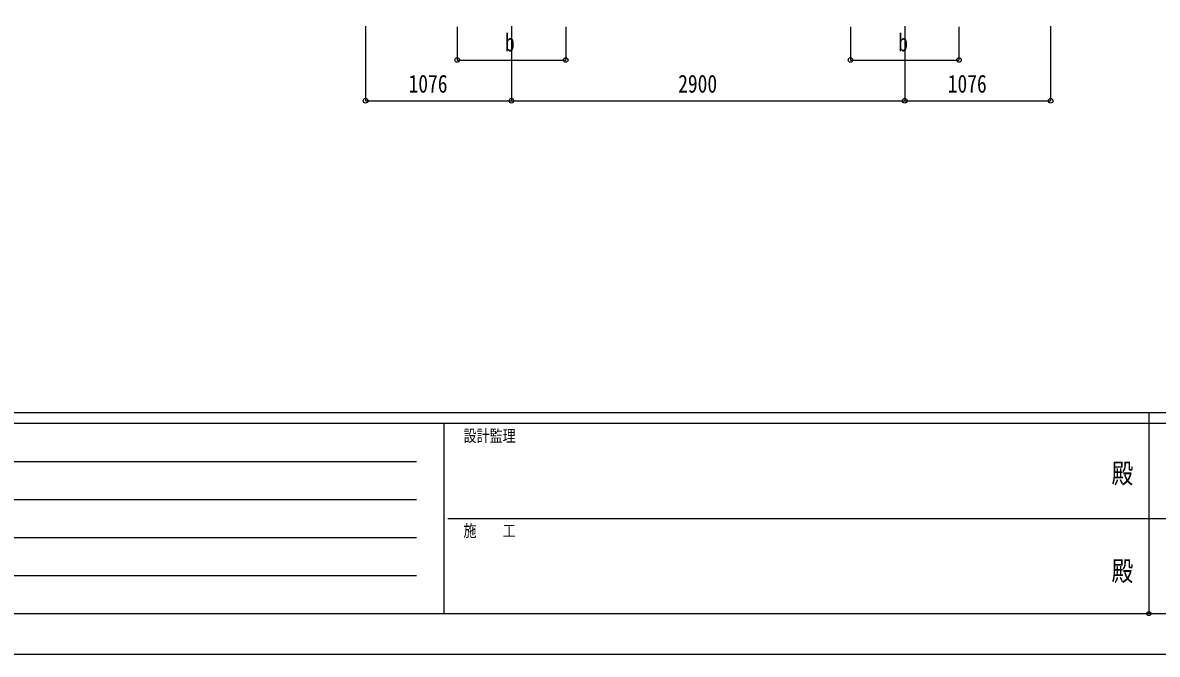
# Model space of a CAD drawing. Units: millimetres, scale not verified. Extents: x -16820 to 16820, y -11880 to 11880.
# Drawn here: x -8324 to 43, y -11880 to -7225 of the extents above; entities that cross this region are included whole.
import ezdxf
from ezdxf.enums import TextEntityAlignment as Align

# ---------------------------------------------------------------- set-up
doc = ezdxf.new("R2010")
doc.units = ezdxf.units.MM
doc.header["$LTSCALE"] = 60
doc.header["$PDMODE"] = 32
doc.header["$PDSIZE"] = 30
doc.layers.add('0-6_YKK_D', color=6, linetype='Continuous')
doc.layers.add('0-7_YKK_ZWAK', color=7, linetype='Continuous')
doc.styles.add('ＭＳ ゴシック', font='')
doc.styles.get('ＭＳ ゴシック').set_extended_font_data('MS Gothic')

msp = doc.modelspace()

# ---------------------------------------------------------------- linework, layer by layer
at = {"layer": '0-6_YKK_D'}
for p, q in [((-5795.92, -7250), (-5795.92, -7801)), ((-5119.92, -7255.68), (-5119.92, -7501)), ((-4719.92, -7250), (-4719.92, -7801)), ((-4719.92, -7250), (-4719.92, -7801)), ((-4319.92, -7255.68), (-4319.92, -7501)), ((-2219.92, -7255.68), (-2219.92, -7501)), ((-1819.92, -7250), (-1819.92, -7801)), ((-1819.92, -7250), (-1819.92, -7801)), ((-1419.92, -7255.68), (-1419.92, -7501)), ((-743.92, -7250), (-743.92, -7801)), ((-5119.92, -7500), (-4319.92, -7500)), ((-2219.92, -7500), (-1419.92, -7500)), ((-5795.92, -7800), (-4719.92, -7800)), ((-4719.92, -7800), (-1819.92, -7800)), ((-1819.92, -7800), (-743.92, -7800))]:
    msp.add_line(p, q, dxfattribs=at)
for centre in [(-5119.92, -7500), (-4319.92, -7500), (-2219.92, -7500), (-1419.92, -7500), (-5795.92, -7800), (-4719.92, -7800), (-4719.92, -7800), (-1819.92, -7800), (-1819.92, -7800), (-743.92, -7800)]:
    msp.add_circle(centre, 17, dxfattribs=at)
at = {"layer": '0-7_YKK_ZWAK'}
for p, q in [((15580.08, -10100), (-15619.92, -10100)), ((-19.92, -10100), (-19.92, -11580)), ((-5219.92, -10180), (-15619.92, -10180)), ((-5219.92, -10180), (-5219.92, -11580)), ((-19.92, -10180), (-5219.92, -10180)), ((5180.08, -10180), (-19.92, -10180)), ((-15449.92, -10460), (-5419.92, -10460)), ((-15449.92, -10740), (-5419.92, -10740)), ((-5189.92, -10880), (-19.92, -10880)), ((-19.92, -10880), (5180.08, -10880)), ((-15449.92, -11020), (-5419.92, -11020)), ((-15449.92, -11300), (-5419.92, -11300)), ((-15619.92, -11580), (-5219.92, -11580)), ((-5219.92, -11580), (-19.92, -11580)), ((-19.92, -11580), (5180.08, -11580))]:
    msp.add_line(p, q, dxfattribs=at)
msp.add_lwpolyline([(-16820, -11880), (16820, -11880), (16820, 11880), (-16820, 11880)], close=True, dxfattribs=at)
msp.add_point((-19.92, -11580), dxfattribs=at)

# ---------------------------------------------------------------- texts
at = {"layer": '0-6_YKK_D', "style": 'ＭＳ ゴシック', "width": 0.8}
for s, p in [('b', (-4767.92, -7476)), ('b', (-1867.92, -7476)), ('1076', (-5478.72, -7780)), ('2900', (-3490.72, -7780)), ('1076', (-1502.72, -7780))]:
    msp.add_text(s, height=132, dxfattribs=at).set_placement(p, align=Align.BOTTOM_LEFT)
at = {"layer": '0-7_YKK_ZWAK', "style": 'ＭＳ ゴシック', "width": 0.8}
for s, height, p in [('設計監理', 87.98, (-5073.25, -10340)), ('殿', 146.6, (-294.67, -10663.33)), ('施\u3000\u3000工', 87.98, (-5073.25, -11040)), ('殿', 146.6, (-294.67, -11383.33))]:
    msp.add_text(s, height=height, dxfattribs=at).set_placement(p, align=Align.BOTTOM_LEFT)

doc.saveas('drawing.dxf')
